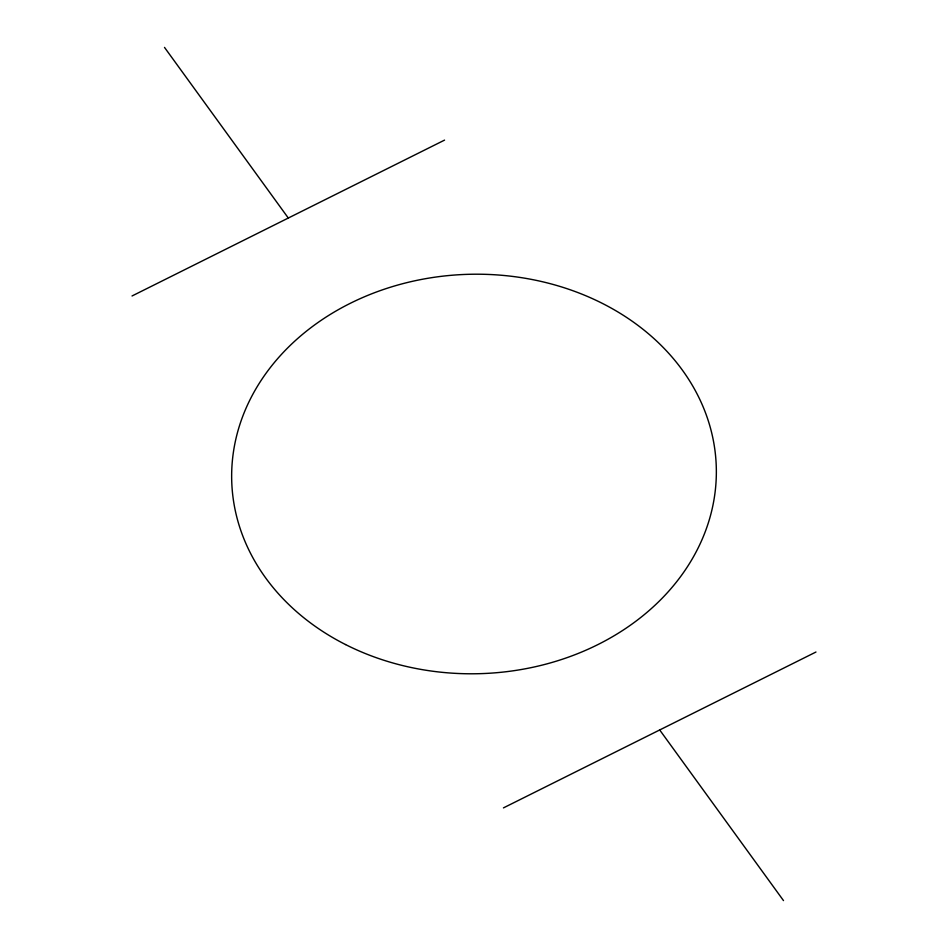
<?xml version="1.0" encoding="UTF-8"?>
<svg xmlns="http://www.w3.org/2000/svg" width="948" height="948" viewBox="0 0 948 948"><rect width="100%" height="100%" fill="white"/><g stroke="black" fill="none" stroke-linecap="round" stroke-linejoin="round"><path stroke-width="1.42" d="M132.033 295.977L444.565 140.103M503.435 807.897L815.967 652.023M164.502 47.4L288.299 218.04M659.701 729.96L783.498 900.6M345.546 644.557A242.38 199.755 -1.6 0 0 716.202 478.835A242.38 199.755 -1.6 0 0 360.252 298.608A242.38 199.755 -1.6 0 0 345.546 644.557"/></g></svg>
